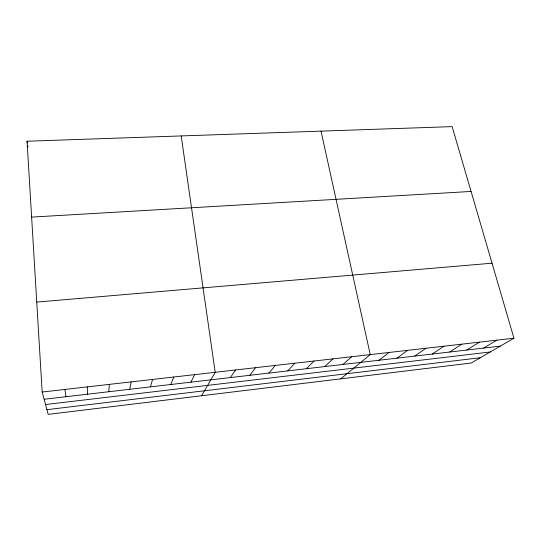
<?xml version="1.0" encoding="UTF-8"?>
<svg xmlns="http://www.w3.org/2000/svg" width="541" height="541" viewBox="0 0 541 541"><rect width="100%" height="100%" fill="white"/><g stroke="black" fill="none" stroke-linecap="round" stroke-linejoin="round"><path stroke-width="0.81" d="M108.775 391.725L109.363 384.367M129.739 389.283L131.132 381.885M150.425 386.876L152.589 379.437M170.834 384.502L173.756 377.023M190.966 382.156L194.625 374.642M201.624 395.748L215.21 372.296L181.194 135.933M230.446 377.557L235.511 369.976M249.793 375.305L255.541 367.691M268.897 373.08L275.301 365.439M287.751 370.889L294.798 363.214M306.362 368.719L314.037 361.023M324.735 366.582L333.019 358.852M342.879 364.465L351.751 356.715M340.776 378.849L370.24 354.605L321.029 131.132M379.018 360.259L389.04 352.462M397.013 358.162L407.596 350.345M414.771 356.093L425.902 348.255M432.313 354.051L443.972 346.193M449.625 352.035L461.804 344.164M466.727 350.047L479.414 342.155M483.62 348.079L496.794 340.167M513.95 338.213L471.231 363.011L48.196 414.372L42.164 392.036L27.05 141.221L452.141 126.628L513.95 338.213L42.164 392.036M46.925 409.665L480.354 357.716M45.539 404.54L490.227 351.988M44.112 399.258L500.303 346.132M36.741 302.081L492.04 263.197M31.621 217.103L471.076 191.446M27.05 141.221L27.3 142.871M27.672 145.34L27.916 146.983M64.886 389.446L65.968 396.715M87.284 386.889L87.52 394.206"/></g></svg>
